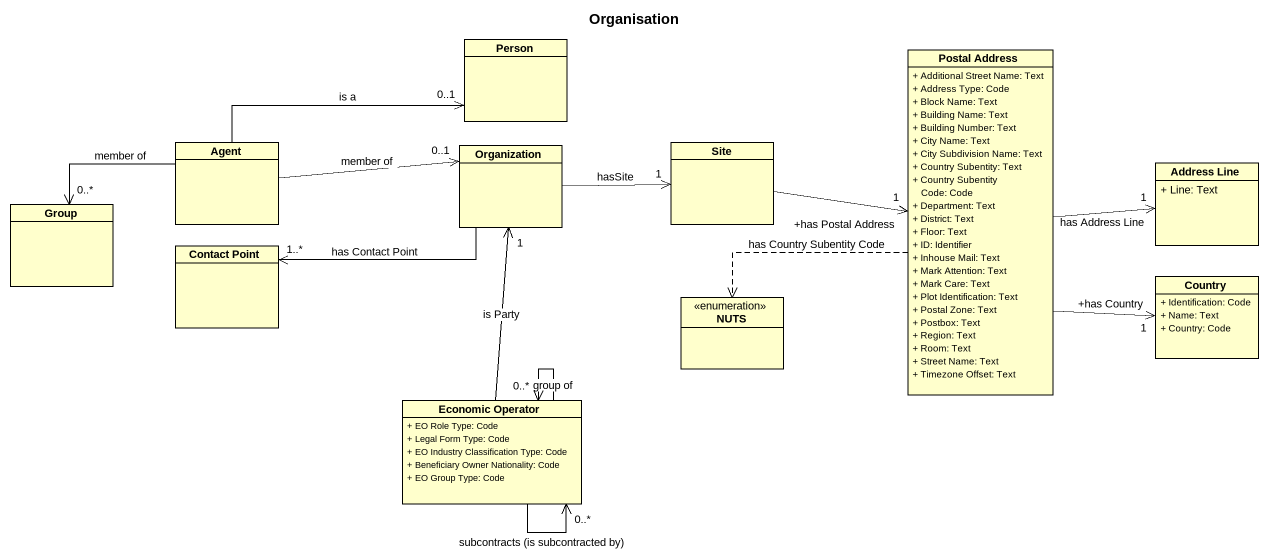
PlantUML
@startuml
title Organisation
hide circle
hide empty members
skinparam classAttributeIconSize 0
class "Person" as Person_
class "Postal Address" as Postal_Address {
  + Additional Street Name: Text
  + Address Type: Code
  + Block Name: Text
  + Building Name: Text
  + Building Number: Text
  + City Name: Text
  + City Subdivision Name: Text
  + Country Subentity: Text
  + Country Subentity Code: Code
  + Department: Text
  + District: Text
  + Floor: Text
  + ID: Identifier
  + Inhouse Mail: Text
  + Mark Attention: Text
  + Mark Care: Text
  + Plot Identification: Text
  + Postal Zone: Text
  + Postbox: Text
  + Region: Text
  + Room: Text
  + Street Name: Text
  + Timezone Offset: Text
}
class "Agent" as Agent_
class Organization
class Site
class "Address Line" as Address_Line {
  + Line: Text
}
class "Group" as Group_
class "Contact Point" as Contact_Point
enum NUTS
class Country {
  + Identification: Code
  + Name: Text
  + Country: Code
}
class "Economic Operator" as Economic_Operator {
  + EO Role Type: Code
  + Legal Form Type: Code
  + EO Industry Classification Type: Code
  + Beneficiary Owner Nationality: Code
  + EO Group Type: Code
}
Postal_Address -right-> "1" Address_Line : has Address Line
Postal_Address .left.> NUTS : has Country Subentity Code
Postal_Address -right-> "+has Country\n1" Country
Agent_ -right-> "0..1" Person_ : is a
Agent_ -right-> "0..1" Organization : member of
Agent_ -left-> "0..*" Group_ : member of
Organization -right-> "1" Site : hasSite
Organization -left-> "1..*" Contact_Point : has Contact Point
Site -right-> "+has Postal Address\n1" Postal_Address
Economic_Operator -up-> "1" Organization : is Party
Economic_Operator --> "0..*" Economic_Operator : subcontracts (is subcontracted by)
Economic_Operator --> "0..*" Economic_Operator : group of
@enduml
